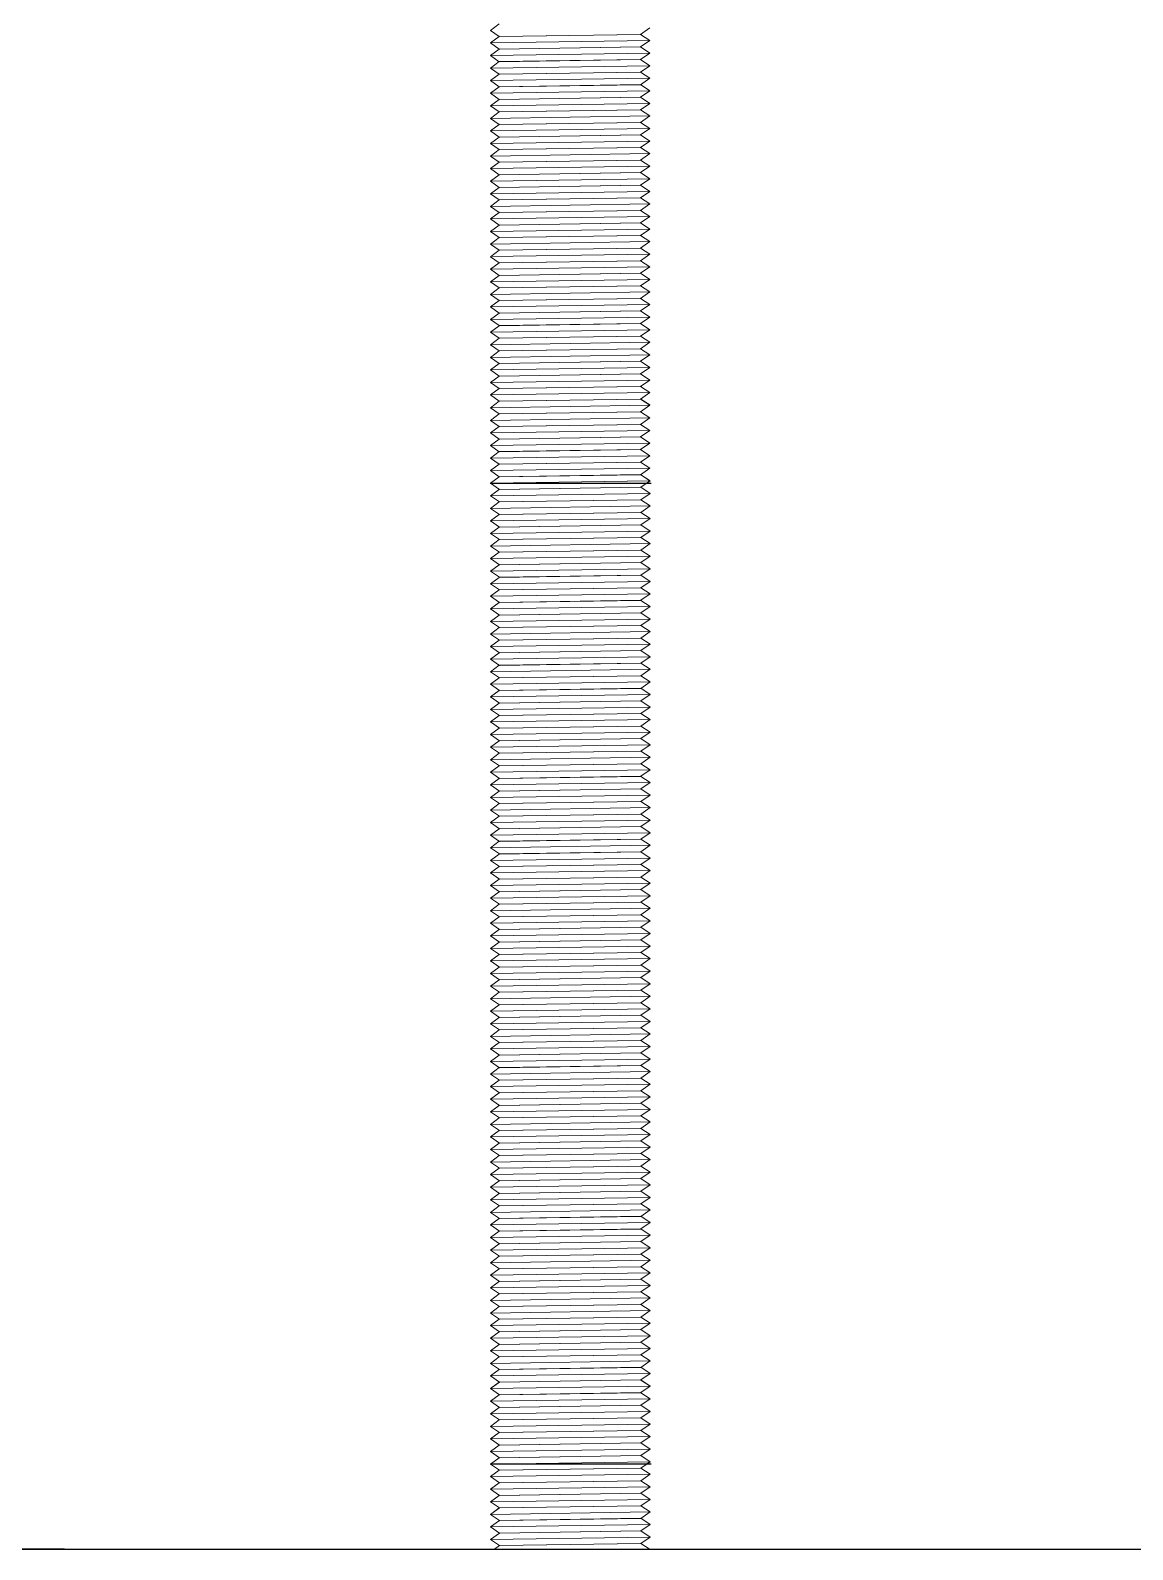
# Model space of a CAD drawing. Header units: millimetres. Extents: x -17263 to -7565, y 1486 to 4446.
# Drawn here: x -8881.48 to -8847.26, y 2402.29 to 2449.45 of the extents above; entities that cross this region are included whole.
import ezdxf

# ---------------------------------------------------------------- set-up
doc = ezdxf.new("R2010")
doc.units = ezdxf.units.MM
doc.layers.add('Color-7', color=7, linetype='Continuous', lineweight=0)
doc.layers.add('PIPING', color=3, linetype='Continuous')

msp = doc.modelspace()

# ---------------------------------------------------------------- linework, layer by layer
for p, q in [((-8973.228, 2402.3), (-8878.228, 2402.3)), ((-8880.414, 2402.3), (-8956.459, 2402.3)), ((-8905.814, 2402.3), (-8855.014, 2402.3)), ((-8880.865, 2402.3), (-8785.865, 2402.3)), ((-8880.414, 2402.3), (-8817.914, 2402.3)), ((-8880.377, 2402.3), (-8805.377, 2402.3))]:
    msp.add_line(p, q)
at = {"layer": 'Color-7', "linetype": 'Continuous', "lineweight": 0}
for p, q in [((-8866.923, 2449.649), (-8867.195, 2449.45)), ((-8862.53, 2449.326), (-8862.242, 2449.525)), ((-8866.917, 2449.259), (-8867.195, 2449.45)), ((-8866.923, 2449.26), (-8867.195, 2449.06)), ((-8867.195, 2449.061), (-8862.242, 2449.135)), ((-8866.917, 2448.869), (-8867.195, 2449.06)), ((-8866.923, 2449.26), (-8862.53, 2449.326)), ((-8866.917, 2449.259), (-8862.53, 2449.326)), ((-8866.917, 2449.259), (-8862.524, 2449.326)), ((-8862.53, 2449.326), (-8862.242, 2449.135)), ((-8862.53, 2448.936), (-8862.242, 2449.135)), ((-8866.923, 2448.869), (-8867.195, 2448.67)), ((-8867.195, 2448.67), (-8862.242, 2448.745)), ((-8866.917, 2448.479), (-8867.195, 2448.67)), ((-8866.923, 2448.869), (-8862.53, 2448.936)), ((-8866.917, 2448.869), (-8862.53, 2448.936)), ((-8866.917, 2448.869), (-8862.524, 2448.936)), ((-8862.53, 2448.936), (-8862.242, 2448.745)), ((-8862.53, 2448.545), (-8862.242, 2448.745)), ((-8866.923, 2448.48), (-8867.195, 2448.28)), ((-8867.195, 2448.28), (-8862.242, 2448.355)), ((-8866.917, 2448.089), (-8867.195, 2448.28)), ((-8866.923, 2448.48), (-8862.53, 2448.546)), ((-8866.923, 2448.089), (-8862.53, 2448.155)), ((-8866.917, 2448.479), (-8862.53, 2448.545)), ((-8866.917, 2448.479), (-8862.524, 2448.545)), ((-8866.917, 2448.089), (-8862.53, 2448.156)), ((-8866.917, 2448.089), (-8862.524, 2448.156)), ((-8862.53, 2448.546), (-8862.242, 2448.355)), ((-8862.53, 2448.156), (-8862.242, 2448.355)), ((-8862.53, 2448.155), (-8862.242, 2447.965)), ((-8866.923, 2448.089), (-8867.195, 2447.89)), ((-8867.195, 2447.89), (-8862.242, 2447.965)), ((-8866.917, 2447.699), (-8867.195, 2447.89)), ((-8866.923, 2447.7), (-8867.195, 2447.5)), ((-8866.923, 2447.7), (-8862.53, 2447.766)), ((-8866.917, 2447.699), (-8862.53, 2447.765)), ((-8866.917, 2447.699), (-8862.524, 2447.765)), ((-8862.53, 2447.765), (-8862.242, 2447.965)), ((-8862.53, 2447.766), (-8862.242, 2447.575)), ((-8867.195, 2447.5), (-8862.242, 2447.575)), ((-8866.917, 2447.309), (-8867.195, 2447.5)), ((-8866.923, 2447.308), (-8867.195, 2447.109)), ((-8867.195, 2447.109), (-8862.242, 2447.184)), ((-8866.923, 2447.308), (-8862.53, 2447.375)), ((-8866.917, 2447.309), (-8862.53, 2447.376)), ((-8866.917, 2447.309), (-8862.524, 2447.376)), ((-8862.53, 2447.376), (-8862.242, 2447.575)), ((-8862.53, 2447.375), (-8862.242, 2447.184)), ((-8862.53, 2446.985), (-8862.242, 2447.184)), ((-8866.917, 2446.918), (-8867.195, 2447.109)), ((-8866.923, 2446.919), (-8867.195, 2446.719)), ((-8867.195, 2446.719), (-8862.242, 2446.794)), ((-8866.917, 2446.528), (-8867.195, 2446.719)), ((-8866.923, 2446.919), (-8862.53, 2446.985)), ((-8866.917, 2446.918), (-8862.53, 2446.985)), ((-8866.917, 2446.918), (-8862.524, 2446.985)), ((-8862.53, 2446.985), (-8862.242, 2446.794)), ((-8862.53, 2446.595), (-8862.242, 2446.794)), ((-8866.923, 2446.528), (-8867.195, 2446.329)), ((-8867.195, 2446.329), (-8862.242, 2446.404)), ((-8866.917, 2446.138), (-8867.195, 2446.329)), ((-8866.923, 2446.528), (-8862.53, 2446.594)), ((-8866.917, 2446.528), (-8862.53, 2446.595)), ((-8866.917, 2446.528), (-8862.524, 2446.595)), ((-8862.53, 2446.595), (-8862.242, 2446.404)), ((-8862.53, 2446.204), (-8862.242, 2446.404)), ((-8866.923, 2446.138), (-8867.195, 2445.939)), ((-8867.195, 2445.939), (-8862.242, 2446.014)), ((-8866.917, 2445.748), (-8867.195, 2445.939)), ((-8866.923, 2445.748), (-8867.195, 2445.549)), ((-8866.923, 2446.138), (-8862.53, 2446.205)), ((-8866.923, 2445.748), (-8862.53, 2445.814)), ((-8866.917, 2446.138), (-8862.53, 2446.204)), ((-8866.917, 2446.138), (-8862.524, 2446.204)), ((-8866.917, 2445.748), (-8862.53, 2445.815)), ((-8866.917, 2445.748), (-8862.524, 2445.815)), ((-8862.53, 2446.205), (-8862.242, 2446.014)), ((-8862.53, 2445.815), (-8862.242, 2446.014)), ((-8862.53, 2445.814), (-8862.242, 2445.624)), ((-8867.195, 2445.549), (-8862.242, 2445.624)), ((-8866.917, 2445.358), (-8867.195, 2445.549)), ((-8866.923, 2445.359), (-8867.195, 2445.159)), ((-8866.923, 2445.359), (-8862.53, 2445.425)), ((-8866.917, 2445.358), (-8862.53, 2445.424)), ((-8866.917, 2445.358), (-8862.524, 2445.424)), ((-8862.53, 2445.424), (-8862.242, 2445.624)), ((-8862.53, 2445.425), (-8862.242, 2445.234)), ((-8867.195, 2445.159), (-8862.242, 2445.234)), ((-8866.917, 2444.968), (-8867.195, 2445.159)), ((-8866.923, 2444.968), (-8867.195, 2444.768)), ((-8867.195, 2444.769), (-8862.242, 2444.843)), ((-8866.923, 2444.968), (-8862.53, 2445.034)), ((-8866.917, 2444.968), (-8862.53, 2445.035)), ((-8866.917, 2444.968), (-8862.524, 2445.035)), ((-8862.53, 2445.035), (-8862.242, 2445.234)), ((-8862.53, 2445.034), (-8862.242, 2444.843)), ((-8862.53, 2444.644), (-8862.242, 2444.843)), ((-8866.917, 2444.577), (-8867.195, 2444.768)), ((-8866.923, 2444.578), (-8867.195, 2444.379)), ((-8867.195, 2444.379), (-8862.242, 2444.454)), ((-8866.917, 2444.188), (-8867.195, 2444.379)), ((-8866.923, 2444.578), (-8862.53, 2444.644)), ((-8866.917, 2444.578), (-8862.53, 2444.644)), ((-8866.917, 2444.578), (-8862.524, 2444.644)), ((-8862.53, 2444.644), (-8862.242, 2444.454)), ((-8862.53, 2444.254), (-8862.242, 2444.454)), ((-8866.923, 2444.187), (-8867.195, 2443.988)), ((-8867.195, 2443.988), (-8862.242, 2444.063)), ((-8866.917, 2443.797), (-8867.195, 2443.988)), ((-8866.923, 2444.187), (-8862.53, 2444.254)), ((-8866.923, 2443.798), (-8862.53, 2443.864)), ((-8866.917, 2444.188), (-8862.53, 2444.254)), ((-8866.917, 2444.188), (-8862.524, 2444.254)), ((-8866.917, 2443.797), (-8862.53, 2443.864)), ((-8866.917, 2443.797), (-8862.524, 2443.864)), ((-8862.53, 2444.254), (-8862.242, 2444.063)), ((-8862.53, 2443.864), (-8862.242, 2444.063)), ((-8862.53, 2443.864), (-8862.242, 2443.674)), ((-8866.923, 2443.798), (-8867.195, 2443.599)), ((-8867.195, 2443.599), (-8862.242, 2443.674)), ((-8866.917, 2443.408), (-8867.195, 2443.599)), ((-8866.923, 2443.407), (-8867.195, 2443.208)), ((-8866.923, 2443.407), (-8862.53, 2443.473)), ((-8866.917, 2443.408), (-8862.53, 2443.474)), ((-8866.917, 2443.408), (-8862.524, 2443.474)), ((-8862.53, 2443.474), (-8862.242, 2443.674)), ((-8862.53, 2443.473), (-8862.242, 2443.283)), ((-8867.195, 2443.208), (-8862.242, 2443.283)), ((-8866.917, 2443.017), (-8867.195, 2443.208)), ((-8866.923, 2443.018), (-8867.195, 2442.819)), ((-8866.923, 2443.018), (-8862.53, 2443.084)), ((-8866.917, 2443.017), (-8862.53, 2443.083)), ((-8866.917, 2443.017), (-8862.524, 2443.083)), ((-8862.53, 2443.083), (-8862.242, 2443.283)), ((-8862.53, 2443.084), (-8862.242, 2442.894)), ((-8867.195, 2442.819), (-8862.242, 2442.894)), ((-8866.917, 2442.628), (-8867.195, 2442.819)), ((-8866.923, 2442.625), (-8867.195, 2442.425)), ((-8867.195, 2442.426), (-8862.242, 2442.5)), ((-8866.923, 2442.625), (-8862.53, 2442.691)), ((-8866.917, 2442.628), (-8862.53, 2442.694)), ((-8866.917, 2442.628), (-8862.524, 2442.694)), ((-8862.53, 2442.694), (-8862.242, 2442.894)), ((-8862.53, 2442.691), (-8862.242, 2442.5)), ((-8862.53, 2442.301), (-8862.242, 2442.5)), ((-8866.917, 2442.234), (-8867.195, 2442.425)), ((-8866.923, 2442.235), (-8867.195, 2442.036)), ((-8867.195, 2442.036), (-8862.242, 2442.111)), ((-8866.917, 2441.845), (-8867.195, 2442.036)), ((-8866.923, 2442.235), (-8862.53, 2442.301)), ((-8866.917, 2442.235), (-8862.53, 2442.301)), ((-8866.917, 2442.235), (-8862.524, 2442.301)), ((-8862.53, 2442.301), (-8862.242, 2442.111)), ((-8862.53, 2441.911), (-8862.242, 2442.111)), ((-8866.923, 2441.844), (-8867.195, 2441.645)), ((-8867.195, 2441.645), (-8862.242, 2441.72)), ((-8866.917, 2441.454), (-8867.195, 2441.645)), ((-8866.923, 2441.844), (-8862.53, 2441.911)), ((-8866.923, 2441.455), (-8862.53, 2441.521)), ((-8866.917, 2441.845), (-8862.53, 2441.911)), ((-8866.917, 2441.845), (-8862.524, 2441.911)), ((-8866.917, 2441.454), (-8862.53, 2441.521)), ((-8866.917, 2441.454), (-8862.524, 2441.521)), ((-8862.53, 2441.911), (-8862.242, 2441.72)), ((-8862.53, 2441.521), (-8862.242, 2441.72)), ((-8862.53, 2441.521), (-8862.242, 2441.331)), ((-8866.923, 2441.455), (-8867.195, 2441.256)), ((-8867.195, 2441.256), (-8862.242, 2441.331)), ((-8866.917, 2441.065), (-8867.195, 2441.256)), ((-8866.923, 2441.064), (-8867.195, 2440.865)), ((-8866.923, 2441.064), (-8862.53, 2441.13)), ((-8866.917, 2441.065), (-8862.53, 2441.131)), ((-8866.917, 2441.065), (-8862.524, 2441.131)), ((-8862.53, 2441.131), (-8862.242, 2441.331)), ((-8862.53, 2441.13), (-8862.242, 2440.94)), ((-8867.195, 2440.865), (-8862.242, 2440.94)), ((-8866.917, 2440.674), (-8867.195, 2440.865)), ((-8866.923, 2440.675), (-8867.195, 2440.476)), ((-8867.195, 2440.476), (-8862.242, 2440.551)), ((-8866.923, 2440.675), (-8862.53, 2440.741)), ((-8866.917, 2440.674), (-8862.53, 2440.74)), ((-8866.917, 2440.674), (-8862.524, 2440.74)), ((-8862.53, 2440.74), (-8862.242, 2440.94)), ((-8862.53, 2440.741), (-8862.242, 2440.551)), ((-8862.53, 2440.351), (-8862.242, 2440.551)), ((-8866.917, 2440.285), (-8867.195, 2440.476)), ((-8866.923, 2440.281), (-8867.195, 2440.082)), ((-8867.195, 2440.082), (-8862.242, 2440.157)), ((-8866.917, 2439.891), (-8867.195, 2440.082)), ((-8866.923, 2440.281), (-8862.53, 2440.347)), ((-8866.917, 2440.285), (-8862.53, 2440.351)), ((-8866.917, 2440.285), (-8862.524, 2440.351)), ((-8862.53, 2440.347), (-8862.242, 2440.157)), ((-8862.53, 2439.957), (-8862.242, 2440.157)), ((-8866.923, 2439.891), (-8867.195, 2439.692)), ((-8867.195, 2439.692), (-8862.242, 2439.767)), ((-8866.917, 2439.501), (-8867.195, 2439.692)), ((-8866.923, 2439.891), (-8862.53, 2439.957)), ((-8866.917, 2439.891), (-8862.53, 2439.957)), ((-8866.917, 2439.891), (-8862.524, 2439.957)), ((-8862.53, 2439.957), (-8862.242, 2439.767)), ((-8862.53, 2439.567), (-8862.242, 2439.767)), ((-8866.923, 2439.5), (-8867.195, 2439.301)), ((-8867.195, 2439.301), (-8862.242, 2439.376)), ((-8866.917, 2439.11), (-8867.195, 2439.301)), ((-8866.923, 2439.5), (-8862.53, 2439.567)), ((-8866.923, 2439.111), (-8862.53, 2439.177)), ((-8866.917, 2439.501), (-8862.53, 2439.567)), ((-8866.917, 2439.501), (-8862.524, 2439.567)), ((-8866.917, 2439.11), (-8862.53, 2439.177)), ((-8866.917, 2439.11), (-8862.524, 2439.177)), ((-8862.53, 2439.567), (-8862.242, 2439.376)), ((-8862.53, 2439.177), (-8862.242, 2439.376)), ((-8862.53, 2439.177), (-8862.242, 2438.987)), ((-8866.923, 2439.111), (-8867.195, 2438.912)), ((-8867.195, 2438.912), (-8862.242, 2438.987)), ((-8866.917, 2438.721), (-8867.195, 2438.912)), ((-8866.923, 2438.72), (-8867.195, 2438.521)), ((-8866.923, 2438.72), (-8862.53, 2438.786)), ((-8866.917, 2438.721), (-8862.53, 2438.787)), ((-8866.917, 2438.721), (-8862.524, 2438.787)), ((-8862.53, 2438.787), (-8862.242, 2438.987)), ((-8862.53, 2438.787), (-8862.242, 2438.596)), ((-8867.195, 2438.521), (-8862.242, 2438.596)), ((-8866.917, 2438.33), (-8867.195, 2438.521)), ((-8866.923, 2438.331), (-8867.195, 2438.132)), ((-8867.195, 2438.132), (-8862.242, 2438.207)), ((-8866.923, 2438.331), (-8862.53, 2438.397)), ((-8866.917, 2438.33), (-8862.53, 2438.396)), ((-8866.917, 2438.33), (-8862.524, 2438.396)), ((-8862.53, 2438.396), (-8862.242, 2438.596)), ((-8862.53, 2438.397), (-8862.242, 2438.207)), ((-8862.53, 2438.007), (-8862.242, 2438.207)), ((-8866.917, 2437.941), (-8867.195, 2438.132)), ((-8866.917, 2437.941), (-8867.195, 2437.737)), ((-8866.922, 2437.936), (-8867.195, 2437.737)), ((-8867.195, 2437.737), (-8862.242, 2437.812)), ((-8866.917, 2437.546), (-8867.195, 2437.737)), ((-8866.917, 2437.941), (-8862.53, 2438.007)), ((-8866.917, 2437.941), (-8862.524, 2438.007)), ((-8862.53, 2438.003), (-8862.242, 2437.812)), ((-8862.53, 2437.613), (-8862.242, 2437.812)), ((-8862.524, 2438.007), (-8862.248, 2437.824)), ((-8866.922, 2437.542), (-8867.195, 2437.343)), ((-8867.195, 2437.343), (-8862.242, 2437.418)), ((-8866.917, 2437.152), (-8867.195, 2437.343)), ((-8866.922, 2437.542), (-8862.53, 2437.609)), ((-8866.917, 2437.546), (-8862.53, 2437.613)), ((-8866.917, 2437.546), (-8862.524, 2437.613)), ((-8862.53, 2437.609), (-8862.242, 2437.418)), ((-8862.53, 2437.219), (-8862.242, 2437.418)), ((-8866.922, 2437.153), (-8867.195, 2436.953)), ((-8867.195, 2436.953), (-8862.242, 2437.028)), ((-8866.917, 2436.762), (-8867.195, 2436.953)), ((-8866.922, 2437.153), (-8862.53, 2437.219)), ((-8866.922, 2436.762), (-8862.53, 2436.828)), ((-8866.917, 2437.152), (-8862.53, 2437.219)), ((-8866.917, 2437.152), (-8862.524, 2437.219)), ((-8866.917, 2436.762), (-8862.53, 2436.829)), ((-8866.917, 2436.762), (-8862.524, 2436.829)), ((-8862.53, 2437.219), (-8862.242, 2437.028)), ((-8862.53, 2436.829), (-8862.242, 2437.028)), ((-8862.53, 2436.829), (-8862.242, 2436.638)), ((-8866.922, 2436.762), (-8867.195, 2436.563)), ((-8867.195, 2436.563), (-8862.242, 2436.638)), ((-8866.917, 2436.372), (-8867.195, 2436.563)), ((-8866.922, 2436.373), (-8867.195, 2436.173)), ((-8866.922, 2436.373), (-8862.53, 2436.439)), ((-8866.917, 2436.372), (-8862.53, 2436.438)), ((-8866.917, 2436.372), (-8862.524, 2436.438)), ((-8862.53, 2436.438), (-8862.242, 2436.638)), ((-8862.53, 2436.439), (-8862.242, 2436.248)), ((-8867.195, 2436.173), (-8862.242, 2436.248)), ((-8866.917, 2435.982), (-8867.195, 2436.173)), ((-8866.922, 2435.982), (-8867.195, 2435.783)), ((-8867.195, 2435.783), (-8862.242, 2435.858)), ((-8866.922, 2435.982), (-8862.53, 2436.048)), ((-8866.917, 2435.982), (-8862.53, 2436.049)), ((-8866.917, 2435.982), (-8862.524, 2436.049)), ((-8862.53, 2436.049), (-8862.242, 2436.248)), ((-8862.53, 2436.048), (-8862.242, 2435.858)), ((-8862.53, 2435.658), (-8862.242, 2435.858)), ((-8866.917, 2435.592), (-8867.195, 2435.783)), ((-8866.922, 2435.593), (-8867.195, 2435.393)), ((-8867.195, 2435.393), (-8862.242, 2435.468)), ((-8866.92, 2435.592), (-8867.192, 2435.392)), ((-8867.192, 2435.393), (-8862.239, 2435.467)), ((-8866.914, 2435.201), (-8867.192, 2435.392)), ((-8866.922, 2435.593), (-8862.53, 2435.659)), ((-8866.92, 2435.592), (-8862.527, 2435.658)), ((-8866.917, 2435.592), (-8862.53, 2435.658)), ((-8866.917, 2435.592), (-8862.524, 2435.658)), ((-8862.53, 2435.659), (-8862.242, 2435.468)), ((-8862.527, 2435.658), (-8862.239, 2435.467)), ((-8862.527, 2435.268), (-8862.239, 2435.467)), ((-8862.357, 2435.389), (-8862.242, 2435.468)), ((-8866.92, 2435.202), (-8867.192, 2435.003)), ((-8867.192, 2435.003), (-8862.239, 2435.078)), ((-8866.914, 2434.812), (-8867.192, 2435.003)), ((-8866.92, 2435.202), (-8862.527, 2435.268)), ((-8866.914, 2435.202), (-8862.527, 2435.268)), ((-8866.914, 2435.202), (-8862.521, 2435.268)), ((-8862.527, 2435.268), (-8862.239, 2435.078)), ((-8862.527, 2434.878), (-8862.239, 2435.078)), ((-8866.92, 2434.811), (-8867.192, 2434.612)), ((-8867.192, 2434.612), (-8862.239, 2434.687)), ((-8866.914, 2434.421), (-8867.192, 2434.612)), ((-8866.92, 2434.422), (-8867.192, 2434.223)), ((-8866.92, 2434.811), (-8862.527, 2434.878)), ((-8866.92, 2434.422), (-8862.527, 2434.488)), ((-8866.914, 2434.812), (-8862.527, 2434.878)), ((-8866.914, 2434.812), (-8862.521, 2434.878)), ((-8866.914, 2434.421), (-8862.527, 2434.488)), ((-8866.914, 2434.421), (-8862.521, 2434.488)), ((-8862.527, 2434.878), (-8862.239, 2434.687)), ((-8862.527, 2434.488), (-8862.239, 2434.687)), ((-8862.527, 2434.488), (-8862.239, 2434.298)), ((-8867.192, 2434.223), (-8862.239, 2434.298)), ((-8866.914, 2434.032), (-8867.192, 2434.223)), ((-8866.92, 2434.031), (-8867.192, 2433.832)), ((-8866.92, 2434.031), (-8862.527, 2434.097)), ((-8866.914, 2434.032), (-8862.527, 2434.098)), ((-8866.914, 2434.032), (-8862.521, 2434.098)), ((-8862.527, 2434.098), (-8862.239, 2434.298)), ((-8862.527, 2434.097), (-8862.239, 2433.907)), ((-8867.192, 2433.832), (-8862.239, 2433.907)), ((-8866.914, 2433.641), (-8867.192, 2433.832)), ((-8866.92, 2433.642), (-8867.192, 2433.443)), ((-8867.192, 2433.443), (-8862.239, 2433.518)), ((-8866.92, 2433.642), (-8862.527, 2433.708)), ((-8866.914, 2433.641), (-8862.527, 2433.707)), ((-8866.914, 2433.641), (-8862.521, 2433.707)), ((-8862.527, 2433.707), (-8862.239, 2433.907)), ((-8862.527, 2433.708), (-8862.239, 2433.518)), ((-8862.527, 2433.318), (-8862.239, 2433.518)), ((-8866.914, 2433.252), (-8867.192, 2433.443)), ((-8866.92, 2433.252), (-8867.192, 2433.052)), ((-8867.192, 2433.052), (-8862.239, 2433.127)), ((-8866.914, 2432.861), (-8867.192, 2433.052)), ((-8866.92, 2433.252), (-8862.527, 2433.318)), ((-8866.914, 2433.252), (-8862.527, 2433.318)), ((-8866.914, 2433.252), (-8862.521, 2433.318)), ((-8862.527, 2433.318), (-8862.239, 2433.127)), ((-8862.527, 2432.928), (-8862.239, 2433.127)), ((-8866.92, 2432.862), (-8867.192, 2432.663)), ((-8867.192, 2432.663), (-8862.239, 2432.738)), ((-8866.914, 2432.472), (-8867.192, 2432.663)), ((-8866.92, 2432.862), (-8862.527, 2432.928)), ((-8866.92, 2432.471), (-8862.527, 2432.538)), ((-8866.914, 2432.861), (-8862.527, 2432.928)), ((-8866.914, 2432.861), (-8862.521, 2432.928)), ((-8866.914, 2432.472), (-8862.527, 2432.538)), ((-8866.914, 2432.472), (-8862.521, 2432.538)), ((-8862.527, 2432.928), (-8862.239, 2432.738)), ((-8862.527, 2432.538), (-8862.239, 2432.738)), ((-8862.527, 2432.538), (-8862.239, 2432.347)), ((-8866.92, 2432.471), (-8867.192, 2432.272)), ((-8867.192, 2432.272), (-8862.239, 2432.347)), ((-8866.914, 2432.081), (-8867.192, 2432.272)), ((-8866.92, 2432.082), (-8867.192, 2431.882)), ((-8866.92, 2432.082), (-8862.527, 2432.148)), ((-8866.914, 2432.081), (-8862.527, 2432.148)), ((-8866.914, 2432.081), (-8862.521, 2432.147)), ((-8862.527, 2432.148), (-8862.239, 2432.347)), ((-8862.527, 2432.148), (-8862.239, 2431.957)), ((-8867.192, 2431.883), (-8862.239, 2431.957)), ((-8866.914, 2431.691), (-8867.192, 2431.882)), ((-8866.92, 2431.691), (-8867.192, 2431.492)), ((-8866.92, 2431.691), (-8862.527, 2431.757)), ((-8866.914, 2431.692), (-8862.527, 2431.758)), ((-8866.914, 2431.692), (-8862.521, 2431.758)), ((-8862.527, 2431.758), (-8862.239, 2431.957)), ((-8862.527, 2431.757), (-8862.239, 2431.567)), ((-8867.192, 2431.492), (-8862.239, 2431.567)), ((-8866.914, 2431.301), (-8867.192, 2431.492)), ((-8866.92, 2431.302), (-8867.192, 2431.102)), ((-8867.192, 2431.103), (-8862.239, 2431.177)), ((-8866.92, 2431.302), (-8862.527, 2431.368)), ((-8866.914, 2431.301), (-8862.527, 2431.367)), ((-8866.914, 2431.301), (-8862.521, 2431.367)), ((-8862.527, 2431.367), (-8862.239, 2431.567)), ((-8862.527, 2431.368), (-8862.239, 2431.177)), ((-8862.527, 2430.978), (-8862.239, 2431.177)), ((-8866.914, 2430.911), (-8867.192, 2431.102)), ((-8866.92, 2430.91), (-8867.192, 2430.711)), ((-8867.192, 2430.711), (-8862.239, 2430.786)), ((-8866.914, 2430.52), (-8867.192, 2430.711)), ((-8866.92, 2430.91), (-8862.527, 2430.977)), ((-8866.914, 2430.912), (-8862.527, 2430.978)), ((-8866.914, 2430.912), (-8862.521, 2430.978)), ((-8862.527, 2430.977), (-8862.239, 2430.786)), ((-8862.527, 2430.587), (-8862.239, 2430.786)), ((-8866.92, 2430.521), (-8867.192, 2430.321)), ((-8867.192, 2430.322), (-8862.239, 2430.396)), ((-8866.914, 2430.13), (-8867.192, 2430.321)), ((-8866.92, 2430.521), (-8862.527, 2430.587)), ((-8866.92, 2430.13), (-8862.527, 2430.197)), ((-8866.914, 2430.52), (-8862.527, 2430.587)), ((-8866.914, 2430.52), (-8862.521, 2430.587)), ((-8866.914, 2430.131), (-8862.527, 2430.197)), ((-8866.914, 2430.131), (-8862.521, 2430.197)), ((-8862.527, 2430.587), (-8862.239, 2430.396)), ((-8862.527, 2430.197), (-8862.239, 2430.396)), ((-8862.527, 2430.197), (-8862.239, 2430.006)), ((-8866.92, 2430.13), (-8867.192, 2429.931)), ((-8867.192, 2429.931), (-8862.239, 2430.006)), ((-8866.914, 2429.74), (-8867.192, 2429.931)), ((-8866.92, 2429.741), (-8867.192, 2429.541)), ((-8866.92, 2429.741), (-8862.527, 2429.807)), ((-8866.914, 2429.74), (-8862.527, 2429.806)), ((-8866.914, 2429.74), (-8862.521, 2429.806)), ((-8862.527, 2429.806), (-8862.239, 2430.006)), ((-8862.527, 2429.807), (-8862.239, 2429.616)), ((-8867.192, 2429.541), (-8862.239, 2429.616)), ((-8866.914, 2429.35), (-8867.192, 2429.541)), ((-8866.92, 2429.35), (-8867.192, 2429.151)), ((-8866.92, 2429.35), (-8862.527, 2429.416)), ((-8866.914, 2429.35), (-8862.527, 2429.417)), ((-8866.914, 2429.35), (-8862.521, 2429.417)), ((-8862.527, 2429.417), (-8862.239, 2429.616)), ((-8862.527, 2429.416), (-8862.239, 2429.226)), ((-8867.192, 2429.151), (-8862.239, 2429.226)), ((-8866.914, 2428.96), (-8867.192, 2429.151)), ((-8866.92, 2428.961), (-8867.192, 2428.761)), ((-8867.192, 2428.762), (-8862.239, 2428.836)), ((-8866.914, 2428.57), (-8867.192, 2428.761)), ((-8866.92, 2428.961), (-8862.527, 2429.027)), ((-8866.914, 2428.96), (-8862.527, 2429.026)), ((-8866.914, 2428.96), (-8862.521, 2429.026)), ((-8862.527, 2429.026), (-8862.239, 2429.226)), ((-8862.527, 2429.027), (-8862.239, 2428.836)), ((-8862.527, 2428.637), (-8862.239, 2428.836)), ((-8866.92, 2428.57), (-8867.192, 2428.371)), ((-8867.192, 2428.371), (-8862.239, 2428.446)), ((-8866.914, 2428.18), (-8867.192, 2428.371)), ((-8866.92, 2428.57), (-8862.527, 2428.636)), ((-8866.914, 2428.57), (-8862.527, 2428.637)), ((-8866.914, 2428.57), (-8862.521, 2428.637)), ((-8862.527, 2428.636), (-8862.239, 2428.446)), ((-8862.527, 2428.246), (-8862.239, 2428.446)), ((-8866.92, 2428.18), (-8867.192, 2427.981)), ((-8867.192, 2427.981), (-8862.239, 2428.056)), ((-8866.914, 2427.79), (-8867.192, 2427.981)), ((-8866.92, 2428.18), (-8862.527, 2428.246)), ((-8866.92, 2427.789), (-8862.527, 2427.856)), ((-8866.914, 2428.18), (-8862.527, 2428.246)), ((-8866.914, 2428.18), (-8862.521, 2428.246)), ((-8866.914, 2427.79), (-8862.527, 2427.856)), ((-8866.914, 2427.79), (-8862.521, 2427.856)), ((-8862.527, 2428.246), (-8862.239, 2428.056)), ((-8862.527, 2427.856), (-8862.239, 2428.056)), ((-8862.527, 2427.856), (-8862.239, 2427.665)), ((-8866.92, 2427.789), (-8867.192, 2427.59)), ((-8867.192, 2427.59), (-8862.239, 2427.665)), ((-8866.914, 2427.399), (-8867.192, 2427.59)), ((-8866.92, 2427.4), (-8867.192, 2427.201)), ((-8866.92, 2427.4), (-8862.527, 2427.466)), ((-8866.914, 2427.399), (-8862.527, 2427.466)), ((-8866.914, 2427.399), (-8862.521, 2427.466)), ((-8862.527, 2427.466), (-8862.239, 2427.665)), ((-8862.527, 2427.466), (-8862.239, 2427.276)), ((-8867.192, 2427.201), (-8862.239, 2427.276)), ((-8866.914, 2427.01), (-8867.192, 2427.201)), ((-8866.92, 2427.009), (-8867.192, 2426.81)), ((-8867.192, 2426.81), (-8862.239, 2426.885)), ((-8866.92, 2427.009), (-8862.527, 2427.075)), ((-8866.914, 2427.01), (-8862.527, 2427.076)), ((-8866.914, 2427.01), (-8862.521, 2427.076)), ((-8862.527, 2427.076), (-8862.239, 2427.276)), ((-8862.527, 2427.076), (-8862.239, 2426.885)), ((-8862.527, 2426.685), (-8862.239, 2426.885)), ((-8866.914, 2426.619), (-8867.192, 2426.81)), ((-8866.92, 2426.62), (-8867.192, 2426.421)), ((-8867.192, 2426.421), (-8862.239, 2426.496)), ((-8866.914, 2426.23), (-8867.192, 2426.421)), ((-8866.92, 2426.62), (-8862.527, 2426.686)), ((-8866.914, 2426.619), (-8862.527, 2426.685)), ((-8866.914, 2426.619), (-8862.521, 2426.685)), ((-8862.527, 2426.686), (-8862.239, 2426.496)), ((-8862.527, 2426.296), (-8862.239, 2426.496)), ((-8866.92, 2426.227), (-8867.192, 2426.028)), ((-8867.192, 2426.028), (-8862.239, 2426.103)), ((-8866.914, 2425.837), (-8867.192, 2426.028)), ((-8866.92, 2426.227), (-8862.527, 2426.293)), ((-8866.914, 2426.23), (-8862.527, 2426.296)), ((-8866.914, 2426.23), (-8862.521, 2426.296)), ((-8862.527, 2426.293), (-8862.239, 2426.103)), ((-8862.527, 2425.903), (-8862.239, 2426.103)), ((-8866.92, 2425.837), (-8867.192, 2425.638)), ((-8867.192, 2425.638), (-8862.239, 2425.713)), ((-8866.914, 2425.447), (-8867.192, 2425.638)), ((-8866.92, 2425.837), (-8862.527, 2425.903)), ((-8866.92, 2425.446), (-8862.527, 2425.513)), ((-8866.914, 2425.837), (-8862.527, 2425.903)), ((-8866.914, 2425.837), (-8862.521, 2425.903)), ((-8866.914, 2425.447), (-8862.527, 2425.513)), ((-8866.914, 2425.447), (-8862.521, 2425.513)), ((-8862.527, 2425.903), (-8862.239, 2425.713)), ((-8862.527, 2425.513), (-8862.239, 2425.713)), ((-8862.527, 2425.513), (-8862.239, 2425.322)), ((-8866.92, 2425.446), (-8867.192, 2425.247)), ((-8867.192, 2425.247), (-8862.239, 2425.322)), ((-8866.914, 2425.056), (-8867.192, 2425.247)), ((-8866.92, 2425.057), (-8867.192, 2424.858)), ((-8866.92, 2425.057), (-8862.527, 2425.123)), ((-8866.914, 2425.056), (-8862.527, 2425.123)), ((-8866.914, 2425.056), (-8862.521, 2425.123)), ((-8862.527, 2425.123), (-8862.239, 2425.322)), ((-8862.527, 2425.123), (-8862.239, 2424.933)), ((-8867.192, 2424.858), (-8862.239, 2424.933)), ((-8866.914, 2424.667), (-8867.192, 2424.858)), ((-8866.92, 2424.666), (-8867.192, 2424.467)), ((-8867.192, 2424.467), (-8862.239, 2424.542)), ((-8866.92, 2424.666), (-8862.527, 2424.732)), ((-8866.914, 2424.667), (-8862.527, 2424.733)), ((-8866.914, 2424.667), (-8862.521, 2424.733)), ((-8862.527, 2424.733), (-8862.239, 2424.933)), ((-8862.527, 2424.733), (-8862.239, 2424.542)), ((-8862.527, 2424.342), (-8862.239, 2424.542)), ((-8866.914, 2424.276), (-8867.192, 2424.467)), ((-8866.92, 2424.277), (-8867.192, 2424.078)), ((-8867.192, 2424.078), (-8862.239, 2424.153)), ((-8866.914, 2423.887), (-8867.192, 2424.078)), ((-8866.92, 2424.277), (-8862.527, 2424.343)), ((-8866.914, 2424.276), (-8862.527, 2424.342)), ((-8866.914, 2424.276), (-8862.521, 2424.342)), ((-8862.527, 2424.343), (-8862.239, 2424.153)), ((-8862.527, 2423.953), (-8862.239, 2424.153)), ((-8866.92, 2423.883), (-8867.192, 2423.684)), ((-8867.192, 2423.684), (-8862.239, 2423.759)), ((-8866.914, 2423.493), (-8867.192, 2423.684)), ((-8866.92, 2423.883), (-8862.527, 2423.949)), ((-8866.914, 2423.887), (-8862.527, 2423.953)), ((-8866.914, 2423.887), (-8862.521, 2423.953)), ((-8862.527, 2423.949), (-8862.239, 2423.759)), ((-8862.527, 2423.559), (-8862.239, 2423.759)), ((-8866.92, 2423.493), (-8867.192, 2423.294)), ((-8867.192, 2423.294), (-8862.239, 2423.369)), ((-8866.914, 2423.103), (-8867.192, 2423.294)), ((-8866.92, 2423.103), (-8867.192, 2422.903)), ((-8866.92, 2423.493), (-8862.527, 2423.559)), ((-8866.92, 2423.103), (-8862.527, 2423.169)), ((-8866.914, 2423.493), (-8862.527, 2423.559)), ((-8866.914, 2423.493), (-8862.521, 2423.559)), ((-8866.914, 2423.103), (-8862.527, 2423.169)), ((-8866.914, 2423.103), (-8862.521, 2423.169)), ((-8862.527, 2423.559), (-8862.239, 2423.369)), ((-8862.527, 2423.169), (-8862.239, 2423.369)), ((-8862.527, 2423.169), (-8862.239, 2422.978)), ((-8867.192, 2422.903), (-8862.239, 2422.978)), ((-8866.914, 2422.712), (-8867.192, 2422.903)), ((-8866.92, 2422.713), (-8867.192, 2422.514)), ((-8866.92, 2422.713), (-8862.527, 2422.779)), ((-8866.914, 2422.712), (-8862.527, 2422.779)), ((-8866.914, 2422.712), (-8862.521, 2422.779)), ((-8862.527, 2422.779), (-8862.239, 2422.978)), ((-8862.527, 2422.779), (-8862.239, 2422.589)), ((-8867.192, 2422.514), (-8862.239, 2422.589)), ((-8866.914, 2422.323), (-8867.192, 2422.514)), ((-8866.92, 2422.322), (-8867.192, 2422.123)), ((-8867.192, 2422.123), (-8862.239, 2422.198)), ((-8866.92, 2422.322), (-8862.527, 2422.389)), ((-8866.914, 2422.323), (-8862.527, 2422.389)), ((-8866.914, 2422.323), (-8862.521, 2422.389)), ((-8862.527, 2422.389), (-8862.239, 2422.589)), ((-8862.527, 2422.389), (-8862.239, 2422.198)), ((-8862.527, 2421.998), (-8862.239, 2422.198)), ((-8866.914, 2421.932), (-8867.192, 2422.123)), ((-8866.92, 2421.933), (-8867.192, 2421.734)), ((-8867.192, 2421.734), (-8862.239, 2421.809)), ((-8866.914, 2421.543), (-8867.192, 2421.734)), ((-8866.92, 2421.933), (-8862.527, 2421.999)), ((-8866.914, 2421.932), (-8862.527, 2421.998)), ((-8866.914, 2421.932), (-8862.521, 2421.998)), ((-8862.527, 2421.999), (-8862.239, 2421.809)), ((-8862.527, 2421.609), (-8862.239, 2421.809)), ((-8866.92, 2421.541), (-8867.192, 2421.342)), ((-8867.192, 2421.342), (-8862.239, 2421.417)), ((-8866.914, 2421.151), (-8867.192, 2421.342)), ((-8866.92, 2421.541), (-8862.527, 2421.607)), ((-8866.92, 2421.151), (-8862.527, 2421.218)), ((-8866.914, 2421.543), (-8862.527, 2421.609)), ((-8866.914, 2421.543), (-8862.521, 2421.609)), ((-8866.914, 2421.151), (-8862.527, 2421.217)), ((-8866.914, 2421.151), (-8862.521, 2421.217)), ((-8862.527, 2421.607), (-8862.239, 2421.417)), ((-8862.527, 2421.217), (-8862.239, 2421.417)), ((-8862.527, 2421.218), (-8862.239, 2421.027)), ((-8866.92, 2421.151), (-8867.192, 2420.952)), ((-8867.192, 2420.952), (-8862.239, 2421.027)), ((-8866.914, 2420.761), (-8867.192, 2420.952)), ((-8866.92, 2420.761), (-8867.192, 2420.562)), ((-8866.92, 2420.761), (-8862.527, 2420.827)), ((-8866.914, 2420.761), (-8862.527, 2420.827)), ((-8866.914, 2420.761), (-8862.521, 2420.827)), ((-8862.527, 2420.827), (-8862.239, 2421.027)), ((-8862.527, 2420.827), (-8862.239, 2420.637)), ((-8867.192, 2420.562), (-8862.239, 2420.637)), ((-8866.914, 2420.371), (-8867.192, 2420.562)), ((-8866.92, 2420.371), (-8867.192, 2420.172)), ((-8866.92, 2420.371), (-8862.527, 2420.437)), ((-8866.914, 2420.371), (-8862.527, 2420.437)), ((-8866.914, 2420.371), (-8862.521, 2420.437)), ((-8862.527, 2420.437), (-8862.239, 2420.637)), ((-8862.527, 2420.438), (-8862.239, 2420.247)), ((-8867.192, 2420.172), (-8862.239, 2420.247)), ((-8866.914, 2419.981), (-8867.192, 2420.172)), ((-8866.92, 2419.98), (-8867.192, 2419.781)), ((-8867.192, 2419.781), (-8862.239, 2419.856)), ((-8866.92, 2419.98), (-8862.527, 2420.047)), ((-8866.914, 2419.981), (-8862.527, 2420.047)), ((-8866.914, 2419.981), (-8862.521, 2420.047)), ((-8862.527, 2420.047), (-8862.239, 2420.247)), ((-8862.527, 2420.047), (-8862.239, 2419.856)), ((-8862.527, 2419.657), (-8862.239, 2419.856)), ((-8866.914, 2419.59), (-8867.192, 2419.781)), ((-8866.92, 2419.591), (-8867.192, 2419.392)), ((-8867.192, 2419.392), (-8862.239, 2419.467)), ((-8866.914, 2419.201), (-8867.192, 2419.392)), ((-8866.92, 2419.591), (-8862.527, 2419.658)), ((-8866.914, 2419.59), (-8862.527, 2419.657)), ((-8866.914, 2419.59), (-8862.521, 2419.657)), ((-8862.527, 2419.658), (-8862.239, 2419.467)), ((-8862.527, 2419.267), (-8862.239, 2419.467)), ((-8866.92, 2419.201), (-8867.192, 2419.002)), ((-8867.192, 2419.002), (-8862.239, 2419.077)), ((-8866.914, 2418.811), (-8867.192, 2419.002)), ((-8866.92, 2419.201), (-8862.527, 2419.267)), ((-8866.92, 2418.811), (-8862.527, 2418.877)), ((-8866.914, 2419.201), (-8862.527, 2419.267)), ((-8866.914, 2419.201), (-8862.521, 2419.267)), ((-8866.914, 2418.811), (-8862.527, 2418.877)), ((-8866.914, 2418.811), (-8862.521, 2418.877)), ((-8862.527, 2419.267), (-8862.239, 2419.077)), ((-8862.527, 2418.877), (-8862.239, 2419.077)), ((-8862.527, 2418.878), (-8862.239, 2418.687)), ((-8866.92, 2418.811), (-8867.192, 2418.612)), ((-8867.192, 2418.612), (-8862.239, 2418.687)), ((-8866.914, 2418.421), (-8867.192, 2418.612)), ((-8866.92, 2418.421), (-8867.192, 2418.221)), ((-8866.92, 2418.421), (-8862.527, 2418.487)), ((-8866.914, 2418.421), (-8862.527, 2418.487)), ((-8866.914, 2418.421), (-8862.521, 2418.487)), ((-8862.527, 2418.487), (-8862.239, 2418.687)), ((-8862.527, 2418.487), (-8862.239, 2418.296)), ((-8867.192, 2418.222), (-8862.239, 2418.296)), ((-8866.914, 2418.03), (-8867.192, 2418.221)), ((-8866.92, 2418.031), (-8867.192, 2417.832)), ((-8866.92, 2418.031), (-8862.527, 2418.097)), ((-8866.914, 2418.03), (-8862.527, 2418.097)), ((-8866.914, 2418.03), (-8862.521, 2418.097)), ((-8862.527, 2418.097), (-8862.239, 2418.296)), ((-8862.527, 2418.097), (-8862.239, 2417.907)), ((-8867.192, 2417.832), (-8862.239, 2417.907)), ((-8866.914, 2417.641), (-8867.192, 2417.832)), ((-8866.92, 2417.64), (-8867.192, 2417.441)), ((-8867.192, 2417.441), (-8862.239, 2417.516)), ((-8866.914, 2417.25), (-8867.192, 2417.441)), ((-8866.92, 2417.64), (-8862.527, 2417.707)), ((-8866.914, 2417.641), (-8862.527, 2417.707)), ((-8866.914, 2417.641), (-8862.521, 2417.707)), ((-8862.527, 2417.707), (-8862.239, 2417.907)), ((-8862.527, 2417.707), (-8862.239, 2417.516)), ((-8862.527, 2417.317), (-8862.239, 2417.516)), ((-8866.92, 2417.251), (-8867.192, 2417.052)), ((-8867.192, 2417.052), (-8862.239, 2417.127)), ((-8866.914, 2416.861), (-8867.192, 2417.052)), ((-8866.92, 2417.251), (-8862.527, 2417.317)), ((-8866.914, 2417.25), (-8862.527, 2417.317)), ((-8866.914, 2417.25), (-8862.521, 2417.316)), ((-8862.527, 2417.317), (-8862.239, 2417.127)), ((-8862.527, 2416.927), (-8862.239, 2417.127)), ((-8866.92, 2416.86), (-8867.192, 2416.661)), ((-8867.192, 2416.661), (-8862.239, 2416.736)), ((-8866.914, 2416.47), (-8867.192, 2416.661)), ((-8866.92, 2416.86), (-8862.527, 2416.926)), ((-8866.92, 2416.47), (-8862.527, 2416.536)), ((-8866.914, 2416.861), (-8862.527, 2416.927)), ((-8866.914, 2416.861), (-8862.521, 2416.927)), ((-8866.914, 2416.47), (-8862.527, 2416.536)), ((-8866.914, 2416.47), (-8862.521, 2416.536)), ((-8862.527, 2416.926), (-8862.239, 2416.736)), ((-8862.527, 2416.536), (-8862.239, 2416.736)), ((-8862.527, 2416.536), (-8862.239, 2416.346)), ((-8866.92, 2416.47), (-8867.192, 2416.271)), ((-8867.192, 2416.271), (-8862.239, 2416.346)), ((-8866.914, 2416.08), (-8867.192, 2416.271)), ((-8866.92, 2416.08), (-8867.192, 2415.88)), ((-8866.92, 2416.08), (-8862.527, 2416.146)), ((-8866.914, 2416.08), (-8862.527, 2416.146)), ((-8866.914, 2416.08), (-8862.521, 2416.146)), ((-8862.527, 2416.146), (-8862.239, 2416.346)), ((-8862.527, 2416.146), (-8862.239, 2415.955)), ((-8867.192, 2415.88), (-8862.239, 2415.955)), ((-8866.914, 2415.689), (-8867.192, 2415.88)), ((-8866.92, 2415.69), (-8867.192, 2415.491)), ((-8867.192, 2415.491), (-8862.239, 2415.566)), ((-8866.92, 2415.69), (-8862.527, 2415.756)), ((-8866.914, 2415.689), (-8862.527, 2415.756)), ((-8866.914, 2415.689), (-8862.521, 2415.756)), ((-8862.527, 2415.756), (-8862.239, 2415.955)), ((-8862.527, 2415.756), (-8862.239, 2415.566)), ((-8862.527, 2415.366), (-8862.239, 2415.566)), ((-8866.914, 2415.3), (-8867.192, 2415.491)), ((-8866.92, 2415.299), (-8867.192, 2415.1)), ((-8867.192, 2415.1), (-8862.239, 2415.175)), ((-8866.914, 2414.909), (-8867.192, 2415.1)), ((-8866.92, 2415.299), (-8862.527, 2415.366)), ((-8866.914, 2415.3), (-8862.527, 2415.366)), ((-8866.914, 2415.3), (-8862.521, 2415.366)), ((-8862.527, 2415.366), (-8862.239, 2415.175)), ((-8862.527, 2414.975), (-8862.239, 2415.175)), ((-8866.92, 2414.91), (-8867.192, 2414.711)), ((-8867.192, 2414.711), (-8862.239, 2414.786)), ((-8866.914, 2414.52), (-8867.192, 2414.711)), ((-8866.92, 2414.91), (-8862.527, 2414.976)), ((-8866.914, 2414.909), (-8862.527, 2414.975)), ((-8866.914, 2414.909), (-8862.521, 2414.975)), ((-8862.527, 2414.976), (-8862.239, 2414.786)), ((-8862.527, 2414.586), (-8862.239, 2414.786)), ((-8866.92, 2414.519), (-8867.192, 2414.32)), ((-8867.192, 2414.32), (-8862.239, 2414.395)), ((-8866.914, 2414.129), (-8867.192, 2414.32)), ((-8866.92, 2414.519), (-8862.527, 2414.585)), ((-8866.92, 2414.129), (-8862.527, 2414.196)), ((-8866.914, 2414.52), (-8862.527, 2414.586)), ((-8866.914, 2414.52), (-8862.521, 2414.586)), ((-8866.914, 2414.129), (-8862.527, 2414.195)), ((-8866.914, 2414.129), (-8862.521, 2414.195)), ((-8862.527, 2414.586), (-8862.239, 2414.395)), ((-8862.527, 2414.195), (-8862.239, 2414.395)), ((-8862.527, 2414.196), (-8862.239, 2414.005)), ((-8866.92, 2414.129), (-8867.192, 2413.93)), ((-8867.192, 2413.93), (-8862.239, 2414.005)), ((-8866.914, 2413.739), (-8867.192, 2413.93)), ((-8866.92, 2413.739), (-8867.192, 2413.54)), ((-8866.92, 2413.739), (-8862.527, 2413.805)), ((-8866.914, 2413.739), (-8862.527, 2413.806)), ((-8866.914, 2413.739), (-8862.521, 2413.806)), ((-8862.527, 2413.806), (-8862.239, 2414.005)), ((-8862.527, 2413.805), (-8862.239, 2413.615)), ((-8867.192, 2413.54), (-8862.239, 2413.615)), ((-8866.914, 2413.349), (-8867.192, 2413.54)), ((-8866.92, 2413.349), (-8867.192, 2413.15)), ((-8867.192, 2413.15), (-8862.239, 2413.225)), ((-8866.92, 2413.349), (-8862.527, 2413.416)), ((-8866.914, 2413.349), (-8862.527, 2413.415)), ((-8866.914, 2413.349), (-8862.521, 2413.415)), ((-8862.527, 2413.415), (-8862.239, 2413.615)), ((-8862.527, 2413.416), (-8862.239, 2413.225)), ((-8862.527, 2413.026), (-8862.239, 2413.225)), ((-8866.914, 2412.959), (-8867.192, 2413.15)), ((-8866.92, 2412.959), (-8867.192, 2412.759)), ((-8867.192, 2412.759), (-8862.239, 2412.834)), ((-8866.914, 2412.568), (-8867.192, 2412.759)), ((-8866.92, 2412.959), (-8862.527, 2413.025)), ((-8866.914, 2412.959), (-8862.527, 2413.026)), ((-8866.914, 2412.959), (-8862.521, 2413.025)), ((-8862.527, 2413.025), (-8862.239, 2412.834)), ((-8862.527, 2412.635), (-8862.239, 2412.834)), ((-8866.92, 2412.569), (-8867.192, 2412.37)), ((-8867.192, 2412.37), (-8862.239, 2412.445)), ((-8866.914, 2412.179), (-8867.192, 2412.37)), ((-8866.92, 2412.569), (-8862.527, 2412.636)), ((-8866.914, 2412.568), (-8862.527, 2412.635)), ((-8866.914, 2412.568), (-8862.521, 2412.635)), ((-8862.527, 2412.636), (-8862.239, 2412.445)), ((-8862.527, 2412.246), (-8862.239, 2412.445)), ((-8866.92, 2412.176), (-8867.192, 2411.977)), ((-8867.192, 2411.977), (-8862.239, 2412.052)), ((-8866.914, 2411.786), (-8867.192, 2411.977)), ((-8866.92, 2411.786), (-8867.192, 2411.587)), ((-8866.92, 2412.176), (-8862.527, 2412.242)), ((-8866.92, 2411.786), (-8862.527, 2411.853)), ((-8866.914, 2412.179), (-8862.527, 2412.246)), ((-8866.914, 2412.179), (-8862.521, 2412.245)), ((-8866.914, 2411.786), (-8862.527, 2411.852)), ((-8866.914, 2411.786), (-8862.521, 2411.852)), ((-8862.527, 2412.243), (-8862.239, 2412.052)), ((-8862.527, 2411.852), (-8862.239, 2412.052)), ((-8862.527, 2411.853), (-8862.239, 2411.662)), ((-8867.192, 2411.587), (-8862.239, 2411.662)), ((-8866.914, 2411.396), (-8867.192, 2411.587)), ((-8866.92, 2411.396), (-8867.192, 2411.197)), ((-8866.92, 2411.396), (-8862.527, 2411.462)), ((-8866.914, 2411.396), (-8862.527, 2411.463)), ((-8866.914, 2411.396), (-8862.521, 2411.463)), ((-8862.527, 2411.463), (-8862.239, 2411.662)), ((-8862.527, 2411.462), (-8862.239, 2411.272)), ((-8867.192, 2411.197), (-8862.239, 2411.272)), ((-8866.914, 2411.006), (-8867.192, 2411.197)), ((-8866.92, 2411.006), (-8867.192, 2410.807)), ((-8867.192, 2410.807), (-8862.239, 2410.882)), ((-8866.92, 2411.006), (-8862.527, 2411.073)), ((-8866.914, 2411.006), (-8862.527, 2411.072)), ((-8866.914, 2411.006), (-8862.521, 2411.072)), ((-8862.527, 2411.072), (-8862.239, 2411.272)), ((-8862.527, 2411.073), (-8862.239, 2410.882)), ((-8862.527, 2410.683), (-8862.239, 2410.882)), ((-8866.914, 2410.616), (-8867.192, 2410.807)), ((-8866.92, 2410.616), (-8867.192, 2410.416)), ((-8867.192, 2410.416), (-8862.239, 2410.491)), ((-8866.914, 2410.225), (-8867.192, 2410.416)), ((-8866.92, 2410.616), (-8862.527, 2410.682)), ((-8866.914, 2410.616), (-8862.527, 2410.683)), ((-8866.914, 2410.616), (-8862.521, 2410.682)), ((-8862.527, 2410.682), (-8862.239, 2410.491)), ((-8862.527, 2410.292), (-8862.239, 2410.491)), ((-8866.92, 2410.226), (-8867.192, 2410.027)), ((-8867.192, 2410.027), (-8862.239, 2410.102)), ((-8866.914, 2409.836), (-8867.192, 2410.027)), ((-8866.92, 2410.226), (-8862.527, 2410.293)), ((-8866.92, 2409.832), (-8862.527, 2409.899)), ((-8866.914, 2410.225), (-8862.527, 2410.292)), ((-8866.914, 2410.225), (-8862.521, 2410.292)), ((-8866.914, 2409.836), (-8862.527, 2409.903)), ((-8866.914, 2409.836), (-8862.521, 2409.902)), ((-8862.527, 2410.293), (-8862.239, 2410.102)), ((-8862.527, 2409.903), (-8862.239, 2410.102)), ((-8862.527, 2409.899), (-8862.239, 2409.708)), ((-8866.92, 2409.832), (-8867.192, 2409.633)), ((-8867.192, 2409.633), (-8862.239, 2409.708)), ((-8866.914, 2409.442), (-8867.192, 2409.633)), ((-8866.92, 2409.442), (-8867.192, 2409.243)), ((-8866.92, 2409.442), (-8862.527, 2409.509)), ((-8866.914, 2409.442), (-8862.527, 2409.508)), ((-8866.914, 2409.442), (-8862.521, 2409.508)), ((-8862.527, 2409.508), (-8862.239, 2409.708)), ((-8862.527, 2409.509), (-8862.239, 2409.318)), ((-8867.192, 2409.243), (-8862.239, 2409.318)), ((-8866.914, 2409.052), (-8867.192, 2409.243)), ((-8866.92, 2409.052), (-8867.192, 2408.853)), ((-8866.92, 2409.052), (-8862.527, 2409.118)), ((-8866.914, 2409.052), (-8862.527, 2409.119)), ((-8866.914, 2409.052), (-8862.521, 2409.119)), ((-8862.527, 2409.119), (-8862.239, 2409.318)), ((-8862.527, 2409.118), (-8862.239, 2408.928)), ((-8867.192, 2408.853), (-8862.239, 2408.928)), ((-8866.914, 2408.662), (-8867.192, 2408.853)), ((-8866.92, 2408.662), (-8867.192, 2408.463)), ((-8867.192, 2408.463), (-8862.239, 2408.538)), ((-8866.92, 2408.662), (-8862.527, 2408.729)), ((-8866.914, 2408.662), (-8862.527, 2408.728)), ((-8866.914, 2408.662), (-8862.521, 2408.728)), ((-8862.527, 2408.728), (-8862.239, 2408.928)), ((-8862.527, 2408.729), (-8862.239, 2408.538)), ((-8862.527, 2408.339), (-8862.239, 2408.538)), ((-8866.914, 2408.272), (-8867.192, 2408.463)), ((-8866.92, 2408.272), (-8867.192, 2408.072)), ((-8867.192, 2408.072), (-8862.239, 2408.147)), ((-8866.914, 2407.881), (-8867.192, 2408.072)), ((-8866.92, 2408.272), (-8862.527, 2408.338)), ((-8866.914, 2408.272), (-8862.527, 2408.339)), ((-8866.914, 2408.272), (-8862.521, 2408.339)), ((-8862.527, 2408.338), (-8862.239, 2408.147)), ((-8862.527, 2407.948), (-8862.239, 2408.147)), ((-8866.92, 2407.882), (-8867.192, 2407.683)), ((-8867.192, 2407.683), (-8862.239, 2407.758)), ((-8866.914, 2407.492), (-8867.192, 2407.683)), ((-8866.92, 2407.882), (-8862.527, 2407.949)), ((-8866.914, 2407.881), (-8862.527, 2407.948)), ((-8866.914, 2407.881), (-8862.521, 2407.948)), ((-8866.914, 2407.492), (-8862.527, 2407.559)), ((-8866.914, 2407.492), (-8862.521, 2407.559)), ((-8862.527, 2407.949), (-8862.239, 2407.758)), ((-8862.527, 2407.559), (-8862.239, 2407.758)), ((-8862.527, 2407.554), (-8862.239, 2407.364)), ((-8862.521, 2407.559), (-8862.245, 2407.376)), ((-8866.914, 2407.492), (-8867.192, 2407.289)), ((-8866.919, 2407.488), (-8867.192, 2407.289)), ((-8867.192, 2407.289), (-8862.239, 2407.364)), ((-8866.913, 2407.098), (-8867.192, 2407.289)), ((-8866.919, 2407.094), (-8867.192, 2406.895)), ((-8866.919, 2407.094), (-8862.527, 2407.16)), ((-8866.914, 2407.098), (-8862.527, 2407.164)), ((-8866.913, 2407.098), (-8862.521, 2407.164)), ((-8862.527, 2407.164), (-8862.239, 2407.364)), ((-8862.527, 2407.16), (-8862.239, 2406.97)), ((-8867.192, 2406.895), (-8862.239, 2406.97)), ((-8866.913, 2406.704), (-8867.192, 2406.895)), ((-8866.919, 2406.704), (-8867.192, 2406.505)), ((-8866.919, 2406.704), (-8862.527, 2406.77)), ((-8866.914, 2406.704), (-8862.527, 2406.77)), ((-8866.913, 2406.704), (-8862.521, 2406.77)), ((-8862.527, 2406.77), (-8862.239, 2406.97)), ((-8862.527, 2406.771), (-8862.239, 2406.58)), ((-8867.192, 2406.505), (-8862.239, 2406.58)), ((-8866.913, 2406.314), (-8867.192, 2406.505)), ((-8866.919, 2406.314), (-8867.192, 2406.114)), ((-8867.192, 2406.114), (-8862.239, 2406.189)), ((-8866.919, 2406.314), (-8862.527, 2406.38)), ((-8866.914, 2406.314), (-8862.527, 2406.38)), ((-8866.913, 2406.314), (-8862.521, 2406.38)), ((-8862.527, 2406.38), (-8862.239, 2406.58)), ((-8862.527, 2406.38), (-8862.239, 2406.189)), ((-8862.527, 2405.99), (-8862.239, 2406.189)), ((-8866.913, 2405.923), (-8867.192, 2406.114)), ((-8866.919, 2405.924), (-8867.192, 2405.725)), ((-8867.192, 2405.725), (-8862.239, 2405.8)), ((-8866.913, 2405.534), (-8867.192, 2405.725)), ((-8866.919, 2405.924), (-8862.527, 2405.99)), ((-8866.914, 2405.923), (-8862.527, 2405.99)), ((-8866.913, 2405.923), (-8862.521, 2405.99)), ((-8862.527, 2405.99), (-8862.239, 2405.8)), ((-8862.527, 2405.6), (-8862.239, 2405.8)), ((-8866.919, 2405.533), (-8867.192, 2405.334)), ((-8867.192, 2405.334), (-8862.239, 2405.409)), ((-8866.913, 2405.143), (-8867.192, 2405.334)), ((-8866.919, 2405.533), (-8862.527, 2405.6)), ((-8866.919, 2405.144), (-8862.527, 2405.21)), ((-8866.919, 2405.144), (-8862.527, 2405.21)), ((-8866.914, 2405.534), (-8862.527, 2405.6)), ((-8866.914, 2405.143), (-8862.527, 2405.21)), ((-8866.913, 2405.534), (-8862.521, 2405.6)), ((-8866.913, 2405.143), (-8862.521, 2405.209)), ((-8862.527, 2405.6), (-8862.239, 2405.409)), ((-8862.527, 2405.21), (-8862.239, 2405.409)), ((-8862.527, 2405.21), (-8862.239, 2405.02)), ((-8862.527, 2405.21), (-8862.239, 2405.02)), ((-8866.919, 2405.144), (-8867.192, 2404.945)), ((-8866.919, 2405.144), (-8867.192, 2404.945)), ((-8867.192, 2404.945), (-8862.239, 2405.02)), ((-8867.192, 2404.945), (-8862.239, 2405.02)), ((-8866.913, 2404.754), (-8867.192, 2404.945)), ((-8866.919, 2404.754), (-8867.192, 2404.555)), ((-8866.919, 2404.754), (-8862.527, 2404.821)), ((-8866.914, 2404.754), (-8862.527, 2404.82)), ((-8866.913, 2404.754), (-8862.521, 2404.82)), ((-8862.527, 2404.82), (-8862.239, 2405.02)), ((-8862.527, 2404.821), (-8862.239, 2404.63)), ((-8862.354, 2404.94), (-8862.239, 2405.02)), ((-8867.192, 2404.555), (-8862.239, 2404.63)), ((-8866.913, 2404.364), (-8867.192, 2404.555)), ((-8866.919, 2404.364), (-8867.192, 2404.165)), ((-8867.192, 2404.165), (-8862.239, 2404.24)), ((-8866.919, 2404.364), (-8862.527, 2404.43)), ((-8866.914, 2404.364), (-8862.527, 2404.43)), ((-8866.913, 2404.364), (-8862.521, 2404.43)), ((-8862.527, 2404.43), (-8862.239, 2404.63)), ((-8862.527, 2404.43), (-8862.239, 2404.24)), ((-8862.527, 2404.04), (-8862.239, 2404.24)), ((-8866.913, 2403.974), (-8867.192, 2404.165)), ((-8866.919, 2403.974), (-8867.192, 2403.775)), ((-8867.192, 2403.775), (-8862.239, 2403.85)), ((-8866.913, 2403.584), (-8867.192, 2403.775)), ((-8866.919, 2403.974), (-8862.527, 2404.04)), ((-8866.914, 2403.974), (-8862.527, 2404.04)), ((-8866.913, 2403.974), (-8862.521, 2404.04)), ((-8862.527, 2404.041), (-8862.239, 2403.85)), ((-8862.527, 2403.65), (-8862.239, 2403.85)), ((-8866.919, 2403.583), (-8867.192, 2403.384)), ((-8867.192, 2403.384), (-8862.239, 2403.459)), ((-8866.913, 2403.193), (-8867.192, 2403.384)), ((-8866.913, 2403.584), (-8867.186, 2403.385)), ((-8867.186, 2403.385), (-8862.233, 2403.46)), ((-8866.908, 2403.194), (-8867.186, 2403.385)), ((-8866.919, 2403.583), (-8862.527, 2403.65)), ((-8866.914, 2403.584), (-8862.527, 2403.65)), ((-8866.913, 2403.584), (-8862.521, 2403.65)), ((-8866.913, 2403.584), (-8862.521, 2403.65)), ((-8862.527, 2403.65), (-8862.239, 2403.459)), ((-8862.527, 2403.26), (-8862.239, 2403.459)), ((-8862.521, 2403.65), (-8862.233, 2403.46)), ((-8862.521, 2403.26), (-8862.233, 2403.46)), ((-8866.913, 2403.194), (-8867.186, 2402.995)), ((-8867.186, 2402.995), (-8862.233, 2403.07)), ((-8866.908, 2402.804), (-8867.186, 2402.995)), ((-8866.919, 2403.194), (-8862.527, 2403.26)), ((-8866.914, 2403.193), (-8862.527, 2403.26)), ((-8866.913, 2403.194), (-8862.521, 2403.261)), ((-8866.913, 2403.193), (-8862.521, 2403.26)), ((-8866.913, 2402.804), (-8862.521, 2402.87)), ((-8866.908, 2403.194), (-8862.521, 2403.26)), ((-8866.908, 2403.194), (-8862.515, 2403.26)), ((-8866.908, 2402.804), (-8862.521, 2402.87)), ((-8866.908, 2402.804), (-8862.515, 2402.87)), ((-8862.527, 2403.261), (-8862.239, 2403.07)), ((-8862.521, 2403.261), (-8862.233, 2403.07)), ((-8862.521, 2402.87), (-8862.233, 2403.07)), ((-8862.521, 2402.87), (-8862.233, 2402.68)), ((-8866.913, 2402.804), (-8867.186, 2402.605)), ((-8867.186, 2402.605), (-8862.233, 2402.68)), ((-8866.908, 2402.413), (-8867.186, 2402.605)), ((-8866.913, 2402.414), (-8867.069, 2402.3)), ((-8866.913, 2402.414), (-8862.521, 2402.48)), ((-8866.908, 2402.414), (-8862.521, 2402.48)), ((-8866.908, 2402.414), (-8862.515, 2402.48)), ((-8862.521, 2402.48), (-8862.233, 2402.68)), ((-8862.521, 2402.481), (-8862.233, 2402.29))]:
    msp.add_line(p, q, dxfattribs=at)
at = {"layer": 'PIPING', "color": 0, "ltscale": 25}
for p, q in [((-8862.208, 2435.389), (-8867.2, 2435.389)), ((-8862.205, 2404.94), (-8867.197, 2404.94))]:
    msp.add_line(p, q, dxfattribs=at)

doc.saveas('drawing.dxf')
